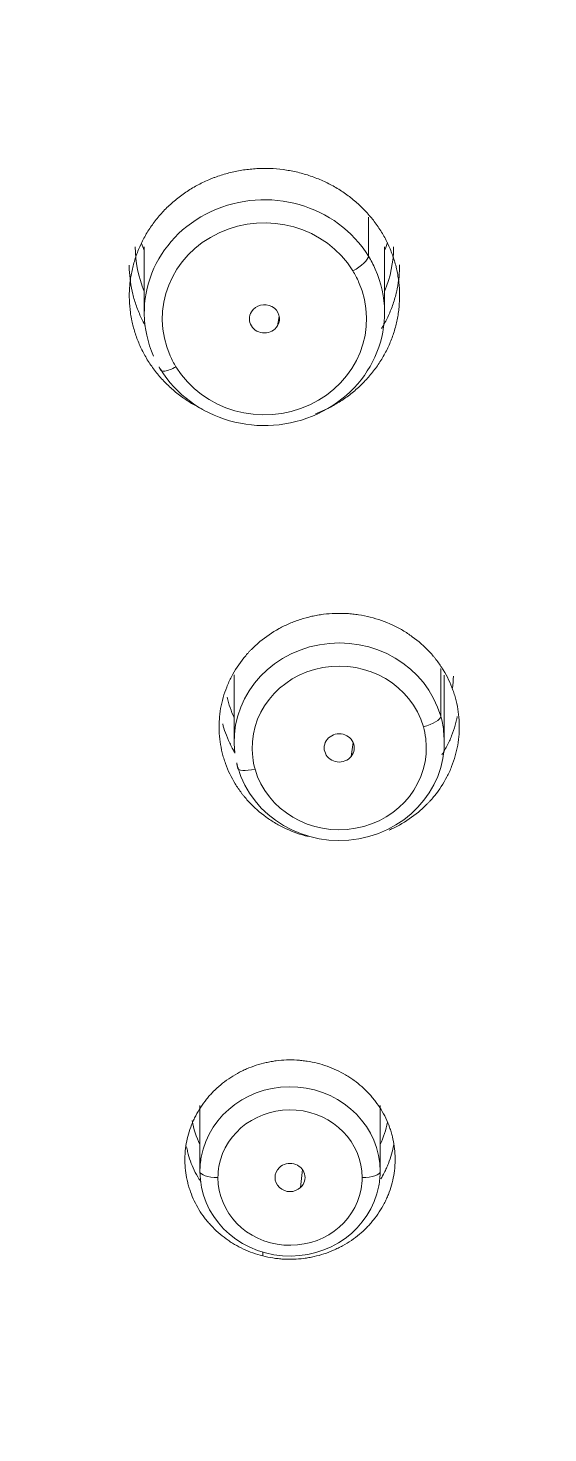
# Model space of a CAD drawing. Extents: x 3349 to 5808, y -3 to 827.
# Drawn here: x 3892.62 to 3899.54, y 498.76 to 517.47 of the extents above; entities that cross this region are included whole.
import ezdxf

# ---------------------------------------------------------------- set-up
doc = ezdxf.new("R2010")
doc.units = 0
doc.header["$LTSCALE"] = 4
doc.header["$MEASUREMENT"] = 0
doc.layers.get('0').update_dxf_attribs({"linetype": 'CONTINUOUS'})
doc.layers.add('1', color=7, linetype='CONTINUOUS')

msp = doc.modelspace()

# ---------------------------------------------------------------- linework, layer by layer
at = {"color": 7, "ltscale": 0.5}
msp.add_ellipse((3868.108, 529.628), major_axis=(-47.422, 0), ratio=0.896694, start_param=1.587359, end_param=7.826525, dxfattribs=at)
at = {"layer": '1', "color": 7, "linetype": 'Continuous', "lineweight": 13}
for p, q in [((3897.153, 514.952), (3897.153, 514.433)), ((3895.964, 513.629), (3895.94, 513.505)), ((3898.115, 508.944), (3898.115, 508.307)), ((3896.947, 507.959), (3896.922, 507.77)), ((3896.273, 502.27), (3896.249, 502.03)), ((3895.745, 501.17), (3895.745, 501.12))]:
    msp.add_line(p, q, dxfattribs=at)
at = {"layer": '1', "color": 7, "linetype": 'Continuous', "lineweight": 18}
for p, q in [((3894.167, 514.557), (3894.167, 513.681)), ((3897.367, 513.681), (3897.367, 514.557)), ((3895.363, 508.857), (3895.363, 507.967)), ((3898.163, 507.967), (3898.163, 508.854)), ((3894.908, 503.121), (3894.908, 502.245)), ((3897.308, 503.121), (3897.308, 502.245))]:
    msp.add_line(p, q, dxfattribs=at)
for centre, major_axis, ratio, start_param, end_param in [((3895.767, 513.681), (-1.6, 0), 0.939693, 3.665191, 6.678812), ((3895.767, 514.557), (1.72, 0), 0.939693, 3.141642, 3.517357), ((3895.767, 515.104), (-1.72, 0), 0.939693, 0.315092, 0.375764), ((3895.767, 515.104), (-1.72, 0), 0.939693, 2.765878, 2.835189), ((3895.767, 514.557), (1.72, 0), 0.939693, 5.90747, 6.283185), ((3895.767, 513.681), (-1.6, 0), 0.939693, 0.523599, 3.53722), ((3895.767, 513.599), (-0.2, 0), 0.93962, 2.618896, 5.760488), ((3895.767, 513.599), (-0.2, 0), 0.93962, 5.760488, 8.902081), ((3896.763, 507.967), (-1.4, 0), 0.939693, 3.403392, 6.398731), ((3896.763, 508.842), (1.52, 0), 0.939693, 6.169597, 6.283185), ((3896.763, 508.842), (1.52, 0), 0.939693, 3.339022, 3.541655), ((3896.763, 507.967), (-1.4, 0), 0.939693, 0.261799, 3.257139), ((3896.763, 507.885), (-0.2, 0), 0.939655, 5.629709, 8.771302), ((3896.763, 507.885), (-0.2, 0), 0.939655, 2.488116, 5.629709), ((3896.108, 502.245), (-1.2, 0), 0.939693, 3.141593, 6.112556), ((3896.108, 503.121), (1.32, 0), 0.939693, 3.302649, 3.571304), ((3896.108, 503.121), (1.32, 0), 0.939693, 5.853475, 6.104655), ((3896.108, 502.245), (-1.2, 0), 0.939693, 6.112556, 6.283185), ((3896.108, 502.164), (-0.2, 0.001), 0.939692, 2.358799, 5.500392), ((3896.108, 502.245), (-1.2, 0), 0.939693, 0, 2.970964), ((3896.108, 502.164), (-0.2, 0.001), 0.939692, 5.500392, 8.641984), ((3896.108, 502.245), (-1.2, 0), 0.939693, 2.970964, 3.141593)]:
    msp.add_ellipse(centre, major_axis=major_axis, ratio=ratio, start_param=start_param, end_param=end_param, dxfattribs=at)
at = {"layer": '1', "color": 7, "linetype": 'Continuous', "lineweight": 13}
for centre, major_axis, ratio, start_param, end_param in [((3895.767, 513.599), (-1.36, 0), 0.939693, 3.665191, 6.678812), ((3896.945, 514.32), (0.204, 0.126), 0.296198, 4.532374, 6.10317), ((3895.767, 513.681), (-1.6, 0), 0.939693, 3.53722, 3.665191), ((3895.767, 513.599), (-1.36, 0), 0.939693, 3.53722, 3.665191), ((3895.767, 513.599), (-1.36, 0), 0.939693, 0.523599, 3.53722), ((3895.767, 513.599), (-1.36, 0), 0.939693, 0.395627, 0.523599), ((3894.589, 513.042), (-0.204, -0.126), 0.296198, 6.10317, 7.673967), ((3896.763, 507.885), (-1.16, 0), 0.939693, 3.403392, 6.398731), ((3897.883, 508.249), (0.231, 0.066), 0.330366, 4.618464, 6.18926), ((3896.763, 507.967), (-1.4, 0), 0.939693, 3.257139, 3.403392), ((3896.763, 507.885), (-1.16, 0), 0.939693, 3.257139, 3.403392), ((3896.763, 507.885), (-1.16, 0), 0.939693, 0.261799, 3.257139), ((3896.763, 507.885), (-1.16, 0), 0.939693, 0.115546, 0.261799), ((3895.642, 507.685), (-0.231, -0.066), 0.330366, 6.18926, 7.760056), ((3896.108, 502.163), (-0.96, 0), 0.939693, 3.141593, 6.112556), ((3896.108, 502.163), (-0.96, 0), 0.939693, 6.112556, 6.283185), ((3895.148, 502.245), (-0.24, 0), 0.34202, 0, 1.570796), ((3896.108, 502.163), (-0.96, 0), 0.939693, 0, 2.970964), ((3896.108, 502.163), (-0.96, 0), 0.939693, 2.970964, 3.141593), ((3897.068, 502.245), (0.24, 0), 0.34202, 4.712389, 6.283185)]:
    msp.add_ellipse(centre, major_axis=major_axis, ratio=ratio, start_param=start_param, end_param=end_param, dxfattribs=at)
at = {"layer": '1', "color": 7, "linetype": 'Continuous', "lineweight": 18}
for points, knots in [([(3867.787, 577.688), (3869.502, 577.688), (3871.193, 577.608), (3874.515, 577.302), (3876.146, 577.076), (3879.333, 576.491), (3880.891, 576.133), (3883.922, 575.297), (3885.396, 574.821), (3888.251, 573.765), (3889.632, 573.185), (3892.297, 571.937), (3893.58, 571.269), (3896.045, 569.858), (3897.227, 569.116), (3899.488, 567.571), (3900.566, 566.768), (3902.62, 565.114), (3903.595, 564.264), (3905.444, 562.528), (3906.318, 561.642), (3907.966, 559.846), (3908.74, 558.936), (3910.192, 557.102), (3910.87, 556.178), (3912.136, 554.326), (3912.723, 553.398), (3913.812, 551.548), (3914.314, 550.625), (3915.697, 547.875), (3916.459, 546.066), (3917.71, 542.54), (3918.2, 540.822), (3918.768, 538.337), (3918.929, 537.524), (3919.204, 535.934), (3919.317, 535.158), (3919.501, 533.645), (3919.571, 532.909), (3919.677, 531.481), (3919.711, 530.788), (3919.75, 529.449), (3919.754, 528.802), (3919.737, 527.556), (3919.716, 526.955), (3919.624, 525.222), (3919.524, 524.157), (3919.281, 522.2), (3919.138, 521.309), (3918.841, 519.697), (3918.686, 518.977), (3918.463, 518.023), (3918.389, 517.726), (3918.283, 517.311), (3918.231, 517.112), (3918.173, 516.893), (3918.144, 516.787), (3918.13, 516.735), (3918.123, 516.709), (3918.119, 516.696), (3918.117, 516.689), (3918.117, 516.686), (3918.116, 516.685), (3918.116, 516.684), (3918.116, 516.683), (3918.116, 516.683), (3918.116, 516.683), (3918.116, 516.683), (3918.116, 516.683), (3917.701, 515.17), (3917.216, 513.701), (3916.135, 510.864), (3915.54, 509.496), (3914.583, 507.517), (3914.253, 506.87), (3913.574, 505.598), (3913.226, 504.974), (3912.159, 503.134), (3911.421, 501.952), (3909.922, 499.663), (3909.16, 498.559), (3907.993, 496.969), (3907.6, 496.451), (3906.805, 495.438), (3906.404, 494.943), (3905.189, 493.493), (3904.367, 492.572), (3902.713, 490.816), (3901.88, 489.982), (3900.649, 488.772), (3900.242, 488.376), (3899.437, 487.594), (3899.04, 487.208), (3897.866, 486.061), (3897.109, 485.312), (3895.654, 483.839), (3894.955, 483.115), (3893.621, 481.688), (3892.986, 480.986), (3891.784, 479.603), (3891.218, 478.922), (3890.154, 477.584), (3889.657, 476.926), (3888.73, 475.635), (3888.301, 475.001), (3887.706, 474.072), (3887.516, 473.766), (3887.242, 473.311), (3887.153, 473.161), (3887.022, 472.937), (3886.957, 472.825), (3886.883, 472.695), (3886.846, 472.63), (3886.828, 472.598), (3886.819, 472.582), (3886.814, 472.574), (3886.812, 472.57), (3886.811, 472.568), (3886.81, 472.567), (3886.81, 472.566), (3886.81, 472.566), (3886.809, 472.566), (3886.807, 472.562), (3886.781, 472.515), (3886.68, 472.335), (3886.605, 472.201), (3886.411, 471.845), (3886.292, 471.623), (3886.013, 471.086), (3885.853, 470.772), (3885.501, 470.049), (3885.308, 469.639), (3884.899, 468.722), (3884.682, 468.213), (3884.235, 467.094), (3884.006, 466.484), (3883.546, 465.157), (3883.315, 464.442), (3882.863, 462.905), (3882.642, 462.083), (3882.221, 460.335), (3882.02, 459.409), (3881.646, 457.448), (3881.473, 456.413), (3881.158, 454.235), (3881.016, 453.091), (3880.763, 450.695), (3880.653, 449.444), (3880.459, 446.838), (3880.377, 445.484), (3880.237, 442.674), (3880.178, 432.206), (3880.106, 429.948), (3880.084, 429.183), (3880.054, 428.017), (3880.044, 427.625), (3880.031, 427.032), (3880.024, 426.734), (3880.017, 426.385), (3880.013, 426.21), (3880.012, 426.123), (3880.011, 426.079), (3880.01, 426.057), (3880.01, 426.046), (3880.01, 426.04), (3880.01, 426.038), (3880.01, 426.036), (3880.01, 426.036), (3880.01, 426.035), (3880.01, 426.035), (3879.99, 425.043), (3879.97, 423.928), (3879.943, 422.074), (3879.934, 421.426), (3879.917, 420.071), (3879.909, 419.363), (3879.893, 417.887), (3879.885, 417.118), (3879.871, 415.518), (3879.864, 414.686), (3879.845, 412.095), (3879.833, 410.239), (3879.814, 406.286), (3879.807, 404.187), (3879.795, 399.741), (3879.791, 397.393), (3879.787, 393.692), (3879.786, 392.429), (3879.784, 389.84), (3879.783, 388.515), (3879.782, 384.449), (3879.782, 381.615), (3879.782, 378.658)], [0, 0, 0, 0, 0.0125, 0.0125, 0.025, 0.025, 0.0375, 0.0375, 0.05, 0.05, 0.0625, 0.0625, 0.075, 0.075, 0.0875, 0.0875, 0.1, 0.1, 0.1125, 0.1125, 0.125, 0.125, 0.1375, 0.1375, 0.15, 0.15, 0.1625, 0.1625, 0.175, 0.175, 0.2, 0.2, 0.225, 0.225, 0.2375, 0.2375, 0.25, 0.25, 0.2625, 0.2625, 0.275, 0.275, 0.2875, 0.2875, 0.3, 0.3, 0.325, 0.325, 0.35, 0.35, 0.375, 0.375, 0.3875, 0.3875, 0.39375, 0.396875, 0.398437, 0.399219, 0.399609, 0.399805, 0.399902, 0.399951, 0.399976, 0.399988, 0.399994, 0.399997, 0.399998, 0.399998, 0.4, 0.4, 0.4125, 0.4125, 0.425, 0.425, 0.43125, 0.43125, 0.4375, 0.4375, 0.45, 0.45, 0.4625, 0.4625, 0.46875, 0.46875, 0.475, 0.475, 0.4875, 0.4875, 0.5, 0.5, 0.50625, 0.50625, 0.5125, 0.5125, 0.525, 0.525, 0.5375, 0.5375, 0.55, 0.55, 0.5625, 0.5625, 0.575, 0.575, 0.5875, 0.5875, 0.59375, 0.59375, 0.596875, 0.596875, 0.598437, 0.599219, 0.599609, 0.599805, 0.599902, 0.599951, 0.599976, 0.599988, 0.599994, 0.599997, 0.599997, 0.6, 0.6, 0.6125, 0.6125, 0.625, 0.625, 0.6375, 0.6375, 0.65, 0.65, 0.6625, 0.6625, 0.675, 0.675, 0.6875, 0.6875, 0.7, 0.7, 0.7125, 0.7125, 0.725, 0.725, 0.7375, 0.7375, 0.75, 0.75, 0.7625, 0.7625, 0.775, 0.775, 0.7875, 0.7875, 0.79375, 0.79375, 0.796875, 0.796875, 0.798437, 0.799219, 0.799609, 0.799805, 0.799902, 0.799951, 0.799976, 0.799988, 0.799994, 0.799997, 0.799998, 0.799998, 0.8, 0.8, 0.825, 0.825, 0.8375, 0.8375, 0.85, 0.85, 0.8625, 0.8625, 0.875, 0.875, 0.9, 0.9, 0.925, 0.925, 0.95, 0.95, 0.9625, 0.9625, 0.975, 0.975, 1, 1, 1, 1]), ([(3896.233, 515.545), (3896.175, 515.559), (3896.06, 515.583), (3895.885, 515.602), (3895.768, 515.603), (3895.679, 515.601), (3895.65, 515.599), (3895.59, 515.594), (3895.561, 515.591), (3895.473, 515.58), (3895.358, 515.56), (3895.245, 515.53), (3895.161, 515.503), (3895.12, 515.489), (3895.079, 515.473), (3895.051, 515.462), (3895.038, 515.456), (3894.97, 515.427), (3894.865, 515.377), (3894.718, 515.287), (3894.625, 515.218), (3894.559, 515.162), (3894.537, 515.143), (3894.494, 515.104), (3894.473, 515.085), (3894.413, 515.024), (3894.337, 514.939), (3894.27, 514.848), (3894.223, 514.777), (3894.208, 514.753), (3894.18, 514.705), (3894.166, 514.68), (3894.127, 514.605), (3894.08, 514.503), (3894.026, 514.345), (3894.001, 514.236), (3893.986, 514.153), (3893.982, 514.126), (3893.975, 514.07), (3893.973, 514.042), (3893.967, 513.959), (3893.965, 513.849), (3893.975, 513.738), (3893.986, 513.656), (3893.991, 513.628), (3893.998, 513.587), (3894.001, 513.573), (3894.007, 513.546), (3894.023, 513.477), (3894.06, 513.357), (3894.124, 513.203), (3894.178, 513.104), (3894.222, 513.031), (3894.238, 513.007), (3894.27, 512.961), (3894.286, 512.938), (3894.338, 512.87), (3894.41, 512.783), (3894.492, 512.704), (3894.557, 512.647), (3894.579, 512.628), (3894.624, 512.592), (3894.647, 512.574), (3894.717, 512.523), (3894.808, 512.464), (3894.903, 512.414), (3894.949, 512.392)], [0, 0, 0, 0, 0.033477, 0.066953, 0.10043, 0.10043, 0.117169, 0.117169, 0.133907, 0.133907, 0.167384, 0.20086, 0.20086, 0.217599, 0.225968, 0.225968, 0.234337, 0.234337, 0.267814, 0.301291, 0.334767, 0.334767, 0.351506, 0.351506, 0.368244, 0.368244, 0.401721, 0.435197, 0.435197, 0.451936, 0.451936, 0.468674, 0.468674, 0.502151, 0.535628, 0.569104, 0.569104, 0.585843, 0.585843, 0.602581, 0.602581, 0.636058, 0.669535, 0.669535, 0.686273, 0.686273, 0.694642, 0.694642, 0.703011, 0.736488, 0.769965, 0.803441, 0.803441, 0.82018, 0.82018, 0.836918, 0.836918, 0.870395, 0.903872, 0.903872, 0.92061, 0.92061, 0.937348, 0.937348, 0.970825, 1, 1, 1, 1]), ([(3896.446, 512.333), (3896.453, 512.336), (3896.461, 512.339), (3896.483, 512.348), (3896.496, 512.353), (3896.564, 512.382), (3896.669, 512.433), (3896.816, 512.523), (3896.909, 512.592), (3896.975, 512.647), (3896.997, 512.666), (3897.04, 512.705), (3897.061, 512.725), (3897.121, 512.786), (3897.197, 512.871), (3897.264, 512.962), (3897.31, 513.033), (3897.325, 513.057), (3897.354, 513.105), (3897.368, 513.13), (3897.407, 513.205), (3897.454, 513.307), (3897.508, 513.465), (3897.533, 513.574), (3897.548, 513.657), (3897.552, 513.685), (3897.558, 513.74), (3897.561, 513.768), (3897.567, 513.851), (3897.569, 513.961), (3897.559, 514.072), (3897.548, 514.154), (3897.543, 514.182), (3897.535, 514.223), (3897.533, 514.237), (3897.527, 514.264), (3897.511, 514.333), (3897.474, 514.452), (3897.41, 514.607), (3897.356, 514.706), (3897.312, 514.778), (3897.296, 514.802), (3897.264, 514.849), (3897.248, 514.872), (3897.196, 514.94), (3897.123, 515.026), (3897.042, 515.106), (3896.977, 515.163), (3896.955, 515.181), (3896.91, 515.218), (3896.887, 515.235), (3896.817, 515.286), (3896.72, 515.349), (3896.618, 515.403), (3896.539, 515.44), (3896.512, 515.451), (3896.458, 515.473), (3896.43, 515.484), (3896.347, 515.513), (3896.29, 515.531), (3896.233, 515.545)], [0, 0, 0, 0, 0.005592, 0.005592, 0.015438, 0.015438, 0.05482, 0.094203, 0.133585, 0.133585, 0.153277, 0.153277, 0.172968, 0.172968, 0.21235, 0.251733, 0.251733, 0.271424, 0.271424, 0.291115, 0.291115, 0.330498, 0.36988, 0.409263, 0.409263, 0.428954, 0.428954, 0.448645, 0.448645, 0.488028, 0.52741, 0.52741, 0.547101, 0.547101, 0.556947, 0.556947, 0.566793, 0.606175, 0.645558, 0.68494, 0.68494, 0.704631, 0.704631, 0.724323, 0.724323, 0.763705, 0.803088, 0.803088, 0.822779, 0.822779, 0.84247, 0.84247, 0.881853, 0.921235, 0.921235, 0.940926, 0.940926, 0.960618, 0.960618, 1, 1, 1, 1]), ([(3894.18, 513.511), (3894.162, 513.544), (3894.144, 513.578), (3894.115, 513.637), (3894.104, 513.663), (3894.082, 513.715), (3894.072, 513.742), (3894.043, 513.821), (3894.011, 513.928), (3893.98, 514.091), (3893.97, 514.202), (3893.967, 514.272), (3893.967, 514.286), (3893.967, 514.304), (3893.967, 514.309), (3893.967, 514.313)], [0, 0, 0, 0, 0.135438, 0.135438, 0.235318, 0.235318, 0.335198, 0.335198, 0.534958, 0.734719, 0.934479, 0.934479, 0.984419, 0.984419, 1, 1, 1, 1]), ([(3897.328, 513.472), (3897.332, 513.479), (3897.351, 513.51), (3897.369, 513.542), (3897.408, 513.616), (3897.454, 513.718), (3897.49, 513.823), (3897.513, 513.904), (3897.52, 513.931), (3897.529, 513.972), (3897.532, 513.986), (3897.538, 514.013), (3897.551, 514.082), (3897.564, 514.189), (3897.567, 514.281), (3897.567, 514.319)], [0, 0, 0, 0, 0.027245, 0.121195, 0.121195, 0.309094, 0.496993, 0.496993, 0.590943, 0.590943, 0.637918, 0.637918, 0.684893, 0.872792, 1, 1, 1, 1]), ([(3896.349, 506.705), (3896.247, 506.73), (3896.149, 506.765), (3896.009, 506.83), (3895.963, 506.854), (3895.896, 506.893), (3895.874, 506.907), (3895.831, 506.935), (3895.809, 506.95), (3895.705, 507.025), (3895.629, 507.092), (3895.543, 507.185), (3895.518, 507.214), (3895.494, 507.243), (3895.478, 507.263), (3895.47, 507.273), (3895.432, 507.324), (3895.403, 507.365), (3895.325, 507.493), (3895.282, 507.583), (3895.24, 507.701), (3895.232, 507.724), (3895.217, 507.772), (3895.211, 507.796), (3895.193, 507.869), (3895.174, 507.966), (3895.166, 508.064), (3895.163, 508.138), (3895.163, 508.163), (3895.164, 508.212), (3895.165, 508.237), (3895.173, 508.362), (3895.19, 508.459), (3895.231, 508.602), (3895.247, 508.649), (3895.274, 508.719), (3895.284, 508.742), (3895.305, 508.788), (3895.316, 508.81), (3895.374, 508.921), (3895.429, 509.005), (3895.509, 509.103), (3895.525, 509.122), (3895.551, 509.151), (3895.559, 509.16), (3895.577, 509.179), (3895.621, 509.225), (3895.668, 509.268), (3895.786, 509.365), (3895.87, 509.423), (3895.985, 509.486), (3896.008, 509.498), (3896.055, 509.52), (3896.078, 509.531), (3896.149, 509.562), (3896.246, 509.598), (3896.347, 509.626), (3896.423, 509.643), (3896.449, 509.648), (3896.501, 509.657), (3896.527, 509.661), (3896.657, 509.677), (3896.761, 509.68), (3896.892, 509.673), (3896.918, 509.67), (3896.97, 509.665), (3896.996, 509.662), (3897.074, 509.65), (3897.126, 509.639), (3897.177, 509.626)], [0, 0, 0, 0, 0.0625, 0.0625, 0.09375, 0.09375, 0.109375, 0.109375, 0.125, 0.125, 0.1875, 0.1875, 0.203125, 0.210937, 0.210937, 0.21875, 0.21875, 0.25, 0.25, 0.3125, 0.3125, 0.328125, 0.328125, 0.34375, 0.34375, 0.375, 0.40625, 0.40625, 0.421875, 0.421875, 0.4375, 0.4375, 0.5, 0.5, 0.53125, 0.53125, 0.546875, 0.546875, 0.5625, 0.5625, 0.625, 0.625, 0.640625, 0.640625, 0.648437, 0.648437, 0.65625, 0.6875, 0.6875, 0.75, 0.75, 0.765625, 0.765625, 0.78125, 0.78125, 0.8125, 0.84375, 0.84375, 0.859375, 0.859375, 0.875, 0.875, 0.9375, 0.9375, 0.953125, 0.953125, 0.96875, 0.96875, 1, 1, 1, 1]), ([(3897.177, 509.626), (3897.279, 509.601), (3897.377, 509.566), (3897.517, 509.501), (3897.563, 509.477), (3897.63, 509.438), (3897.652, 509.424), (3897.695, 509.396), (3897.716, 509.381), (3897.82, 509.306), (3897.896, 509.239), (3897.983, 509.146), (3898.008, 509.118), (3898.032, 509.088), (3898.048, 509.068), (3898.056, 509.058), (3898.094, 509.008), (3898.122, 508.966), (3898.201, 508.838), (3898.244, 508.749), (3898.286, 508.631), (3898.294, 508.607), (3898.309, 508.559), (3898.315, 508.535), (3898.333, 508.463), (3898.352, 508.366), (3898.36, 508.268), (3898.363, 508.194), (3898.363, 508.169), (3898.362, 508.119), (3898.361, 508.094), (3898.353, 507.97), (3898.336, 507.873), (3898.295, 507.73), (3898.279, 507.683), (3898.251, 507.613), (3898.242, 507.59), (3898.221, 507.544), (3898.21, 507.522), (3898.152, 507.411), (3898.097, 507.327), (3898.017, 507.229), (3898.001, 507.209), (3897.975, 507.181), (3897.966, 507.171), (3897.949, 507.153), (3897.905, 507.107), (3897.858, 507.064), (3897.74, 506.966), (3897.655, 506.908), (3897.541, 506.846), (3897.518, 506.834), (3897.472, 506.811), (3897.45, 506.801), (3897.428, 506.791)], [0, 0, 0, 0, 0.080086, 0.080086, 0.12013, 0.12013, 0.140151, 0.140151, 0.160173, 0.160173, 0.240259, 0.240259, 0.260281, 0.270292, 0.270292, 0.280303, 0.280303, 0.320346, 0.320346, 0.400432, 0.400432, 0.420454, 0.420454, 0.440476, 0.440476, 0.480519, 0.520562, 0.520562, 0.540584, 0.540584, 0.560605, 0.560605, 0.640692, 0.640692, 0.680735, 0.680735, 0.700757, 0.700757, 0.720778, 0.720778, 0.800865, 0.800865, 0.820887, 0.820887, 0.830897, 0.830897, 0.840908, 0.880951, 0.880951, 0.961038, 0.961038, 0.98106, 0.98106, 1, 1, 1, 1]), ([(3898.13, 507.793), (3898.134, 507.799), (3898.138, 507.805), (3898.148, 507.822), (3898.155, 507.833), (3898.174, 507.865), (3898.186, 507.887), (3898.221, 507.954), (3898.242, 508), (3898.279, 508.092), (3898.295, 508.139), (3898.315, 508.21), (3898.321, 508.235), (3898.33, 508.273), (3898.333, 508.287), (3898.336, 508.302)], [0, 0, 0, 0, 0.038816, 0.038816, 0.106677, 0.106677, 0.242399, 0.242399, 0.513843, 0.513843, 0.785287, 0.785287, 0.921009, 0.921009, 1, 1, 1, 1]), ([(3895.211, 508.205), (3895.221, 508.166), (3895.248, 508.079), (3895.283, 507.995), (3895.316, 507.928), (3895.327, 507.905), (3895.349, 507.865), (3895.359, 507.847), (3895.369, 507.83)], [0, 0, 0, 0, 0.303003, 0.669169, 0.669169, 0.852252, 0.852252, 1, 1, 1, 1]), ([(3895.745, 501.12), (3895.656, 501.142), (3895.571, 501.173), (3895.448, 501.23), (3895.408, 501.251), (3895.349, 501.285), (3895.33, 501.297), (3895.292, 501.322), (3895.274, 501.335), (3895.183, 501.401), (3895.116, 501.46), (3895.041, 501.541), (3895.026, 501.558), (3894.997, 501.592), (3894.983, 501.61), (3894.943, 501.663), (3894.918, 501.699), (3894.85, 501.812), (3894.812, 501.891), (3894.775, 501.994), (3894.768, 502.015), (3894.755, 502.057), (3894.75, 502.078), (3894.734, 502.141), (3894.718, 502.227), (3894.71, 502.313), (3894.708, 502.378), (3894.708, 502.4), (3894.708, 502.443), (3894.709, 502.465), (3894.717, 502.574), (3894.732, 502.66), (3894.767, 502.785), (3894.781, 502.826), (3894.805, 502.888), (3894.814, 502.908), (3894.832, 502.948), (3894.842, 502.968), (3894.893, 503.065), (3894.941, 503.139), (3895.01, 503.225), (3895.025, 503.242), (3895.055, 503.276), (3895.07, 503.292), (3895.117, 503.34), (3895.15, 503.37), (3895.253, 503.456), (3895.327, 503.506), (3895.427, 503.561), (3895.447, 503.572), (3895.488, 503.592), (3895.509, 503.601), (3895.571, 503.628), (3895.656, 503.66), (3895.744, 503.684), (3895.811, 503.699), (3895.833, 503.704), (3895.879, 503.712), (3895.902, 503.715), (3896.015, 503.73), (3896.107, 503.733), (3896.221, 503.726), (3896.243, 503.724), (3896.289, 503.719), (3896.312, 503.716), (3896.38, 503.706), (3896.426, 503.697), (3896.47, 503.685)], [0, 0, 0, 0, 0.0625, 0.0625, 0.09375, 0.09375, 0.109375, 0.109375, 0.125, 0.125, 0.1875, 0.1875, 0.203125, 0.203125, 0.21875, 0.21875, 0.25, 0.25, 0.3125, 0.3125, 0.328125, 0.328125, 0.34375, 0.34375, 0.375, 0.40625, 0.40625, 0.421875, 0.421875, 0.4375, 0.4375, 0.5, 0.5, 0.53125, 0.53125, 0.546875, 0.546875, 0.5625, 0.5625, 0.625, 0.625, 0.640625, 0.640625, 0.65625, 0.65625, 0.6875, 0.6875, 0.75, 0.75, 0.765625, 0.765625, 0.78125, 0.78125, 0.8125, 0.84375, 0.84375, 0.859375, 0.859375, 0.875, 0.875, 0.9375, 0.9375, 0.953125, 0.953125, 0.96875, 0.96875, 1, 1, 1, 1]), ([(3896.47, 503.685), (3896.56, 503.663), (3896.645, 503.633), (3896.768, 503.575), (3896.808, 503.555), (3896.866, 503.52), (3896.886, 503.508), (3896.924, 503.483), (3896.942, 503.471), (3897.033, 503.405), (3897.1, 503.346), (3897.175, 503.264), (3897.19, 503.248), (3897.218, 503.214), (3897.232, 503.196), (3897.273, 503.143), (3897.298, 503.107), (3897.366, 502.994), (3897.404, 502.916), (3897.441, 502.812), (3897.448, 502.792), (3897.46, 502.75), (3897.466, 502.728), (3897.482, 502.665), (3897.498, 502.58), (3897.506, 502.494), (3897.508, 502.429), (3897.508, 502.407), (3897.507, 502.363), (3897.506, 502.341), (3897.499, 502.232), (3897.484, 502.147), (3897.449, 502.022), (3897.435, 501.98), (3897.41, 501.919), (3897.402, 501.898), (3897.383, 501.858), (3897.374, 501.838), (3897.323, 501.741), (3897.275, 501.667), (3897.205, 501.581), (3897.191, 501.564), (3897.161, 501.53), (3897.146, 501.514), (3897.099, 501.466), (3897.066, 501.436), (3896.963, 501.35), (3896.889, 501.299), (3896.789, 501.244), (3896.769, 501.234), (3896.728, 501.214), (3896.707, 501.204), (3896.645, 501.177), (3896.56, 501.145), (3896.472, 501.121), (3896.405, 501.106), (3896.382, 501.101), (3896.337, 501.093), (3896.314, 501.09), (3896.2, 501.075), (3896.109, 501.072), (3895.995, 501.079), (3895.972, 501.081), (3895.927, 501.086), (3895.904, 501.089), (3895.835, 501.099), (3895.79, 501.108), (3895.745, 501.12)], [0, 0, 0, 0, 0.0625, 0.0625, 0.09375, 0.09375, 0.109375, 0.109375, 0.125, 0.125, 0.1875, 0.1875, 0.203125, 0.203125, 0.21875, 0.21875, 0.25, 0.25, 0.3125, 0.3125, 0.328125, 0.328125, 0.34375, 0.34375, 0.375, 0.40625, 0.40625, 0.421875, 0.421875, 0.4375, 0.4375, 0.5, 0.5, 0.53125, 0.53125, 0.546875, 0.546875, 0.5625, 0.5625, 0.625, 0.625, 0.640625, 0.640625, 0.65625, 0.65625, 0.6875, 0.6875, 0.75, 0.75, 0.765625, 0.765625, 0.78125, 0.78125, 0.8125, 0.84375, 0.84375, 0.859375, 0.859375, 0.875, 0.875, 0.9375, 0.9375, 0.953125, 0.953125, 0.96875, 0.96875, 1, 1, 1, 1]), ([(3894.73, 502.572), (3894.735, 502.551), (3894.739, 502.529), (3894.755, 502.466), (3894.767, 502.424), (3894.811, 502.301), (3894.849, 502.222), (3894.902, 502.134), (3894.909, 502.122), (3894.917, 502.11)], [0, 0, 0, 0, 0.128893, 0.128893, 0.391671, 0.391671, 0.917226, 0.917226, 1, 1, 1, 1]), ([(3897.489, 502.603), (3897.489, 502.602), (3897.489, 502.602), (3897.482, 502.558), (3897.472, 502.516), (3897.449, 502.432), (3897.435, 502.391), (3897.41, 502.329), (3897.402, 502.309), (3897.383, 502.268), (3897.374, 502.248), (3897.349, 502.2), (3897.333, 502.172), (3897.316, 502.145)], [0, 0, 0, 0, 0.003873, 0.003873, 0.270931, 0.270931, 0.537989, 0.537989, 0.671518, 0.671518, 0.805048, 0.805048, 1, 1, 1, 1])]:
    msp.add_open_spline(points, degree=3, knots=knots, dxfattribs=at)
at = {"layer": '1', "color": 7, "linetype": 'Continuous', "lineweight": 13}
msp.add_open_spline([(3867.787, 576.753), (3867.839, 576.753), (3867.944, 576.753), (3868.103, 576.752), (3868.262, 576.751), (3868.418, 576.75), (3868.572, 576.748), (3868.731, 576.745), (3868.896, 576.742), (3869.076, 576.738), (3869.273, 576.733), (3869.49, 576.727), (3869.728, 576.719), (3869.987, 576.709), (3870.268, 576.697), (3870.572, 576.683), (3870.903, 576.665), (3871.262, 576.643), (3871.65, 576.617), (3872.069, 576.586), (3872.522, 576.548), (3873.009, 576.504), (3873.534, 576.451), (3874.099, 576.388), (3874.708, 576.313), (3875.365, 576.226), (3876.072, 576.122), (3876.834, 575.999), (3877.656, 575.854), (3878.54, 575.684), (3879.492, 575.483), (3880.516, 575.248), (3881.615, 574.971), (3882.796, 574.646), (3884.064, 574.265), (3885.422, 573.819), (3886.87, 573.298), (3888.41, 572.692), (3890.046, 571.985), (3891.792, 571.157), (3893.662, 570.181), (3895.66, 569.029), (3897.784, 567.668), (3900.034, 566.058), (3902.409, 564.146), (3904.892, 561.871), (3907.403, 559.219), (3909.774, 556.288), (3911.836, 553.284), (3913.515, 550.406), (3914.835, 547.754), (3915.859, 545.344), (3916.652, 543.165), (3917.263, 541.197), (3917.735, 539.413), (3918.097, 537.793), (3918.372, 536.324), (3918.581, 534.986), (3918.74, 533.74), (3918.862, 532.525), (3918.954, 531.295), (3919.012, 530.061), (3919.036, 528.873), (3919.03, 527.757), (3918.998, 526.674), (3918.938, 525.542), (3918.839, 524.301), (3918.687, 522.917), (3918.468, 521.373), (3918.159, 519.649), (3917.73, 517.717), (3917.143, 515.551), (3916.354, 513.136), (3915.33, 510.51), (3914.08, 507.79), (3912.679, 505.149), (3911.238, 502.728), (3909.859, 500.585), (3908.581, 498.715), (3907.398, 497.094), (3906.296, 495.68), (3905.263, 494.432), (3904.294, 493.321), (3903.387, 492.329), (3902.537, 491.434), (3901.719, 490.602), (3900.9, 489.79), (3900.048, 488.956), (3899.133, 488.069), (3898.142, 487.106), (3897.075, 486.057), (3895.933, 484.915), (3894.71, 483.663), (3893.403, 482.278), (3892.022, 480.745), (3890.601, 479.067), (3889.197, 477.276), (3887.892, 475.442), (3886.752, 473.657), (3885.795, 471.97), (3884.974, 470.352), (3884.237, 468.727), (3883.566, 467.064), (3882.968, 465.379), (3882.437, 463.678), (3881.955, 461.916), (3881.508, 460.025), (3881.094, 457.952), (3880.717, 455.67), (3880.384, 453.151), (3880.099, 450.368), (3879.862, 447.29), (3879.675, 443.895), (3879.538, 431.207), (3879.447, 427.41), (3879.39, 423.727), (3879.354, 420.348), (3879.33, 417.295), (3879.312, 414.439), (3879.3, 411.634), (3879.291, 408.816), (3879.285, 406.009), (3879.283, 403.23), (3879.283, 400.422), (3879.285, 397.478), (3879.289, 394.309), (3879.296, 390.868), (3879.305, 387.133), (3879.317, 383.087), (3879.327, 380.227), (3879.332, 378.713), (3879.332, 378.657)], degree=3, knots=[0, 0, 0, 0, 0.000652, 0.001351, 0.002027, 0.002681, 0.003337, 0.004003, 0.0047, 0.005456, 0.006291, 0.007217, 0.008231, 0.009331, 0.010525, 0.011821, 0.013229, 0.014756, 0.016409, 0.018196, 0.020125, 0.022206, 0.024449, 0.026867, 0.029475, 0.032289, 0.035328, 0.038613, 0.042164, 0.046, 0.050143, 0.054618, 0.059453, 0.064678, 0.070327, 0.076442, 0.083041, 0.090126, 0.097747, 0.106024, 0.115093, 0.12505, 0.135948, 0.147904, 0.161128, 0.175856, 0.192149, 0.209311, 0.225825, 0.240677, 0.253868, 0.265569, 0.275924, 0.28514, 0.293416, 0.300895, 0.307628, 0.313673, 0.319253, 0.324676, 0.330244, 0.335991, 0.341447, 0.346374, 0.351136, 0.356165, 0.361752, 0.368024, 0.37503, 0.382884, 0.391747, 0.401791, 0.413192, 0.425973, 0.439671, 0.453283, 0.465884, 0.477132, 0.487063, 0.495827, 0.503618, 0.510657, 0.517089, 0.522923, 0.528213, 0.53318, 0.538088, 0.54317, 0.548617, 0.554558, 0.561003, 0.567918, 0.575388, 0.583565, 0.592466, 0.601958, 0.611845, 0.621704, 0.630856, 0.63899, 0.646527, 0.65407, 0.661791, 0.669425, 0.676878, 0.684504, 0.692688, 0.701621, 0.711397, 0.722122, 0.733928, 0.746962, 0.761371, 0.777149, 0.793696, 0.80965, 0.823969, 0.836642, 0.848461, 0.86026, 0.872292, 0.884267, 0.895929, 0.907611, 0.919945, 0.933324, 0.947874, 0.963666, 0.980768, 0.999279, 1, 1, 1, 1], dxfattribs=at)
at = {"layer": '1', "color": 7, "linetype": 'Continuous', "lineweight": 18}
for points in [[(3894.363, 512.96), (3894.385, 512.917)], [(3895.398, 507.685), (3895.412, 507.619)]]:
    msp.add_open_spline(points, degree=1, dxfattribs=at)

doc.saveas('drawing.dxf')
